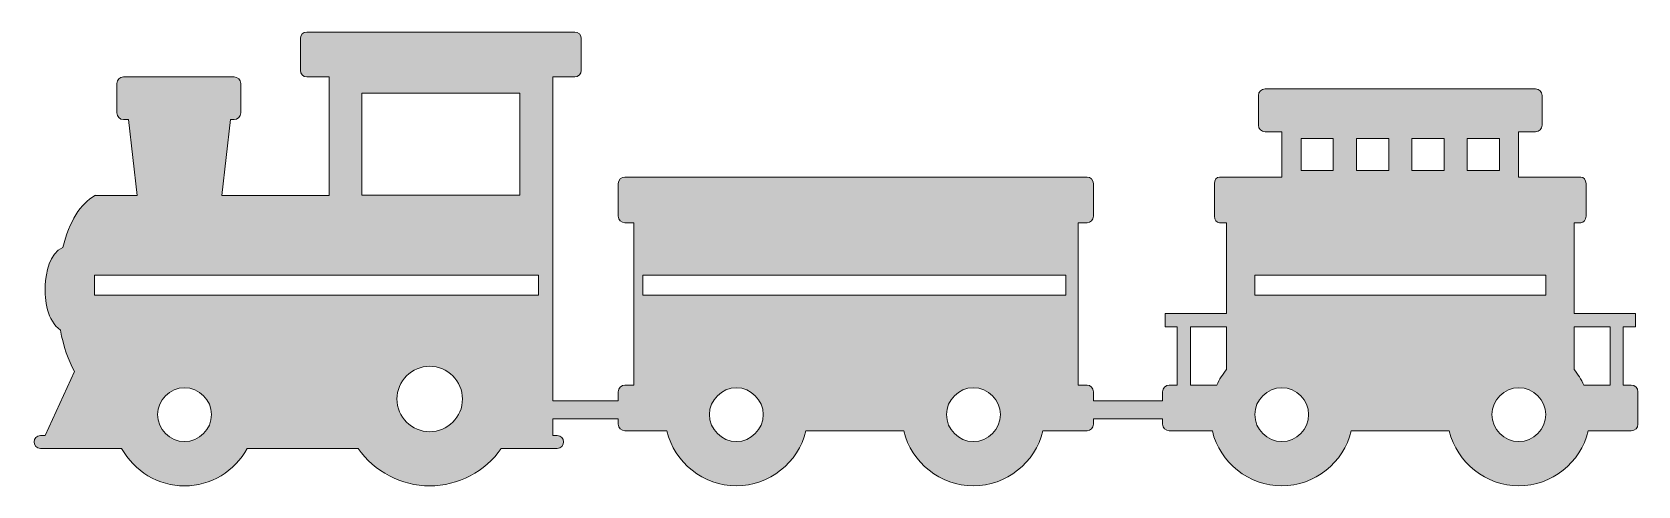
# Model space of a CAD drawing. Header units: inches. Extents: x 0 to 102, y 0 to 29.
import ezdxf

# ---------------------------------------------------------------- set-up
doc = ezdxf.new("R2010")
doc.units = ezdxf.units.IN
doc.header["$MEASUREMENT"] = 0
doc.layers.add('Layer 1', color=7, linetype='Continuous')

msp = doc.modelspace()

# ---------------------------------------------------------------- hatches: boundary and pattern name
at = {"layer": 'Layer 1', "true_color": 0xea321f}
h = msp.add_hatch(color=20, dxfattribs=at)
h.dxf.hatch_style = 2
edge = h.paths.add_edge_path()
edge.add_spline(control_points=[(20.52, 2.38), (21.54, 0.9), (23.26, 0), (25.05, 0), (26.85, 0), (28.57, 0.9), (29.59, 2.38), (29.59, 2.38), (33.13, 2.38), (33.13, 2.38), (33.66, 2.38), (33.66, 3.19), (33.13, 3.19), (33.13, 3.19), (32.85, 3.19), (32.85, 3.19), (32.85, 3.19), (32.85, 4.26), (32.85, 4.26), (32.85, 4.26), (37, 4.26), (37, 4.26), (37, 4.26), (37, 3.91), (37, 3.91), (37, 3.68), (37.19, 3.49), (37.42, 3.49), (37.42, 3.49), (40.08, 3.49), (40.08, 3.49), (40.55, 1.47), (42.4, 0), (44.48, 0), (46.55, 0), (48.41, 1.47), (48.88, 3.49), (48.88, 3.49), (55.09, 3.49), (55.09, 3.49), (55.56, 1.47), (57.42, 0), (59.49, 0), (61.57, 0), (63.42, 1.47), (63.89, 3.49), (63.89, 3.49), (66.69, 3.49), (66.69, 3.49), (66.92, 3.49), (67.1, 3.68), (67.1, 3.91), (67.1, 3.91), (67.1, 4.26), (67.1, 4.26), (67.1, 4.26), (71.48, 4.26), (71.48, 4.26), (71.48, 4.26), (71.48, 3.91), (71.48, 3.91), (71.48, 3.68), (71.67, 3.49), (71.9, 3.49), (71.9, 3.49), (74.63, 3.49), (74.63, 3.49), (75.1, 1.47), (76.95, 0), (79.03, 0), (81.1, 0), (82.96, 1.47), (83.43, 3.49), (83.43, 3.49), (89.64, 3.49), (89.64, 3.49), (90.11, 1.47), (91.97, 0), (94.04, 0), (96.12, 0), (97.97, 1.47), (98.44, 3.49), (98.44, 3.49), (101.17, 3.49), (101.17, 3.49), (101.4, 3.49), (101.59, 3.68), (101.59, 3.91), (101.59, 3.91), (101.59, 5.97), (101.59, 5.97), (101.59, 6.2), (101.4, 6.39), (101.17, 6.39), (101.17, 6.39), (100.66, 6.39), (100.66, 6.39), (100.66, 6.39), (100.66, 10.09), (100.66, 10.09), (100.66, 10.09), (101.43, 10.09), (101.43, 10.09), (101.43, 10.09), (101.43, 10.92), (101.43, 10.92), (101.43, 10.92), (97.54, 10.92), (97.54, 10.92), (97.54, 10.92), (97.54, 16.68), (97.54, 16.68), (97.54, 16.68), (97.98, 16.68), (97.98, 16.68), (98.16, 16.68), (98.3, 16.87), (98.3, 17.1), (98.3, 17.1), (98.3, 19.16), (98.3, 19.16), (98.3, 19.39), (98.16, 19.58), (97.98, 19.58), (97.98, 19.58), (94.03, 19.58), (94.03, 19.58), (94.03, 19.58), (94.03, 22.45), (94.03, 22.45), (94.03, 22.45), (95.1, 22.45), (95.1, 22.45), (95.33, 22.45), (95.52, 22.64), (95.52, 22.87), (95.52, 22.87), (95.52, 24.75), (95.52, 24.75), (95.52, 24.98), (95.33, 25.17), (95.1, 25.17), (95.1, 25.17), (77.97, 25.17), (77.97, 25.17), (77.74, 25.17), (77.55, 24.98), (77.55, 24.75), (77.55, 24.75), (77.55, 22.87), (77.55, 22.87), (77.55, 22.64), (77.74, 22.45), (77.97, 22.45), (77.97, 22.45), (79.04, 22.45), (79.04, 22.45), (79.04, 22.45), (79.04, 19.58), (79.04, 19.58), (79.04, 19.58), (75.09, 19.58), (75.09, 19.58), (74.91, 19.58), (74.76, 19.39), (74.76, 19.16), (74.76, 19.16), (74.76, 17.1), (74.76, 17.1), (74.76, 16.87), (74.91, 16.68), (75.09, 16.68), (75.09, 16.68), (75.53, 16.68), (75.53, 16.68), (75.53, 16.68), (75.53, 10.92), (75.53, 10.92), (75.53, 10.92), (71.64, 10.92), (71.64, 10.92), (71.64, 10.92), (71.64, 10.09), (71.64, 10.09), (71.64, 10.09), (72.4, 10.09), (72.4, 10.09), (72.4, 10.09), (72.4, 6.39), (72.4, 6.39), (72.4, 6.39), (71.9, 6.39), (71.9, 6.39), (71.67, 6.39), (71.48, 6.2), (71.48, 5.97), (71.48, 5.97), (71.48, 5.4), (71.48, 5.4), (71.48, 5.4), (67.1, 5.4), (67.1, 5.4), (67.1, 5.4), (67.1, 5.97), (67.1, 5.97), (67.1, 6.2), (66.92, 6.39), (66.69, 6.39), (66.69, 6.39), (66.13, 6.39), (66.13, 6.39), (66.13, 6.39), (66.13, 16.68), (66.13, 16.68), (66.13, 16.68), (66.69, 16.68), (66.69, 16.68), (66.92, 16.68), (67.1, 16.87), (67.1, 17.1), (67.1, 17.1), (67.1, 19.16), (67.1, 19.16), (67.1, 19.39), (66.92, 19.58), (66.69, 19.58), (66.69, 19.58), (37.42, 19.58), (37.42, 19.58), (37.19, 19.58), (37, 19.39), (37, 19.16), (37, 19.16), (37, 17.1), (37, 17.1), (37, 16.87), (37.19, 16.68), (37.42, 16.68), (37.42, 16.68), (37.98, 16.68), (37.98, 16.68), (37.98, 16.68), (37.98, 6.39), (37.98, 6.39), (37.98, 6.39), (37.42, 6.39), (37.42, 6.39), (37.19, 6.39), (37, 6.2), (37, 5.97), (37, 5.97), (37, 5.4), (37, 5.4), (37, 5.4), (32.85, 5.4), (32.85, 5.4), (32.85, 5.4), (32.85, 5.52), (32.85, 5.52), (32.85, 5.52), (32.85, 7.58), (32.85, 7.58), (32.85, 7.58), (32.85, 17.92), (32.85, 17.92), (32.85, 17.92), (32.85, 18.41), (32.85, 18.41), (32.85, 18.41), (32.85, 25.93), (32.85, 25.93), (32.85, 25.93), (34.24, 25.93), (34.24, 25.93), (34.47, 25.93), (34.65, 26.11), (34.65, 26.34), (34.65, 26.34), (34.65, 28.35), (34.65, 28.35), (34.65, 28.58), (34.47, 28.77), (34.24, 28.77), (34.24, 28.77), (17.27, 28.77), (17.27, 28.77), (17.04, 28.77), (16.86, 28.58), (16.86, 28.35), (16.86, 28.35), (16.86, 26.34), (16.86, 26.34), (16.86, 26.11), (17.04, 25.93), (17.27, 25.93), (17.27, 25.93), (18.68, 25.93), (18.68, 25.93), (18.68, 25.93), (18.68, 18.41), (18.68, 18.41), (18.68, 18.41), (11.88, 18.41), (11.88, 18.41), (11.88, 18.41), (12.44, 23.22), (12.44, 23.22), (12.44, 23.22), (12.66, 23.22), (12.66, 23.22), (12.89, 23.22), (13.08, 23.41), (13.08, 23.64), (13.08, 23.64), (13.08, 25.51), (13.08, 25.51), (13.08, 25.74), (12.89, 25.93), (12.66, 25.93), (12.66, 25.93), (5.66, 25.93), (5.66, 25.93), (5.43, 25.93), (5.24, 25.74), (5.24, 25.51), (5.24, 25.51), (5.24, 23.64), (5.24, 23.64), (5.24, 23.41), (5.43, 23.22), (5.66, 23.22), (5.66, 23.22), (5.98, 23.22), (5.98, 23.22), (5.98, 23.22), (6.53, 18.41), (6.53, 18.41), (6.53, 18.41), (3.9, 18.41), (3.9, 18.41), (3.9, 18.41), (3.9, 18.42), (3.9, 18.42), (3.89, 18.41), (3.89, 18.41), (3.88, 18.41), (3.88, 18.41), (3.82, 18.41), (3.82, 18.41), (3.82, 18.41), (3.82, 18.38), (3.82, 18.38), (2.95, 17.93), (2.22, 16.73), (1.81, 15.12), (0.98, 14.73), (0.73, 13.52), (0.7, 12.7), (0.65, 11.78), (0.82, 10.46), (1.66, 9.88), (1.85, 8.85), (2.16, 7.95), (2.56, 7.26), (2.56, 7.26), (0.7, 3.19), (0.7, 3.19), (0.7, 3.19), (0.4, 3.19), (0.4, 3.19), (-0.13, 3.19), (-0.13, 2.38), (0.4, 2.38), (0.4, 2.38), (5.54, 2.38), (5.54, 2.38), (6.32, 0.93), (7.87, 0), (9.52, 0), (11.17, 0), (12.72, 0.93), (13.5, 2.38), (13.5, 2.38), (20.52, 2.38), (20.52, 2.38)], knot_values=[0, 0, 0, 0, 1, 1, 1, 2, 2, 2, 3, 3, 3, 4, 4, 4, 5, 5, 5, 6, 6, 6, 7, 7, 7, 8, 8, 8, 9, 9, 9, 10, 10, 10, 11, 11, 11, 12, 12, 12, 13, 13, 13, 14, 14, 14, 15, 15, 15, 16, 16, 16, 17, 17, 17, 18, 18, 18, 19, 19, 19, 20, 20, 20, 21, 21, 21, 22, 22, 22, 23, 23, 23, 24, 24, 24, 25, 25, 25, 26, 26, 26, 27, 27, 27, 28, 28, 28, 29, 29, 29, 30, 30, 30, 31, 31, 31, 32, 32, 32, 33, 33, 33, 34, 34, 34, 35, 35, 35, 36, 36, 36, 37, 37, 37, 38, 38, 38, 39, 39, 39, 40, 40, 40, 41, 41, 41, 42, 42, 42, 43, 43, 43, 44, 44, 44, 45, 45, 45, 46, 46, 46, 47, 47, 47, 48, 48, 48, 49, 49, 49, 50, 50, 50, 51, 51, 51, 52, 52, 52, 53, 53, 53, 54, 54, 54, 55, 55, 55, 56, 56, 56, 57, 57, 57, 58, 58, 58, 59, 59, 59, 60, 60, 60, 61, 61, 61, 62, 62, 62, 63, 63, 63, 64, 64, 64, 65, 65, 65, 66, 66, 66, 67, 67, 67, 68, 68, 68, 69, 69, 69, 70, 70, 70, 71, 71, 71, 72, 72, 72, 73, 73, 73, 74, 74, 74, 75, 75, 75, 76, 76, 76, 77, 77, 77, 78, 78, 78, 79, 79, 79, 80, 80, 80, 81, 81, 81, 82, 82, 82, 83, 83, 83, 84, 84, 84, 85, 85, 85, 86, 86, 86, 87, 87, 87, 88, 88, 88, 89, 89, 89, 90, 90, 90, 91, 91, 91, 92, 92, 92, 93, 93, 93, 94, 94, 94, 95, 95, 95, 96, 96, 96, 97, 97, 97, 98, 98, 98, 99, 99, 99, 100, 100, 100, 101, 101, 101, 102, 102, 102, 103, 103, 103, 104, 104, 104, 105, 105, 105, 106, 106, 106, 107, 107, 107, 108, 108, 108, 109, 109, 109, 110, 110, 110, 111, 111, 111, 112, 112, 112, 113, 113, 113, 114, 114, 114, 115, 115, 115, 116, 116, 116, 117, 117, 117, 118, 118, 118, 119, 119, 119, 120, 120, 120, 121, 121, 121, 122, 122, 122, 123, 123, 123, 124, 124, 124, 125, 125, 125, 126, 126, 126, 127, 127, 127, 128, 128, 128, 128], degree=3, periodic=1)
edge = h.paths.add_edge_path()
edge.add_spline(control_points=[(99.83, 10.09), (99.83, 10.09), (99.83, 6.39), (99.83, 6.39), (99.83, 6.39), (98.16, 6.39), (98.16, 6.39), (97.99, 6.74), (97.79, 7.08), (97.54, 7.38), (97.54, 7.38), (97.54, 10.09), (97.54, 10.09), (97.54, 10.09), (99.83, 10.09), (99.83, 10.09)], knot_values=[0, 0, 0, 0, 1, 1, 1, 2, 2, 2, 3, 3, 3, 4, 4, 4, 5, 5, 5, 5], degree=3, periodic=1)
edge = h.paths.add_edge_path()
edge.add_spline(control_points=[(92.34, 4.52), (92.34, 5.45), (93.11, 6.22), (94.04, 6.22), (94.97, 6.22), (95.75, 5.45), (95.75, 4.52), (95.75, 3.59), (94.97, 2.81), (94.04, 2.81), (93.11, 2.81), (92.34, 3.59), (92.34, 4.52)], knot_values=[0, 0, 0, 0, 1, 1, 1, 2, 2, 2, 3, 3, 3, 4, 4, 4, 4], degree=3, periodic=1)
h.paths.add_polyline_path([(92.81, 22.03), (92.81, 20), (90.78, 20), (90.78, 22.03)])
h.paths.add_polyline_path([(89.31, 22.03), (89.31, 20), (87.27, 20), (87.27, 22.03)])
h.paths.add_polyline_path([(85.8, 22.03), (85.8, 20), (83.76, 20), (83.76, 22.03)])
h.paths.add_polyline_path([(82.29, 22.03), (82.29, 20), (80.26, 20), (80.26, 22.03)])
h.paths.add_polyline_path([(95.75, 13.35), (95.75, 12.1), (77.32, 12.1), (77.32, 13.35)])
edge = h.paths.add_edge_path()
edge.add_spline(control_points=[(80.73, 4.52), (80.73, 3.59), (79.96, 2.81), (79.03, 2.81), (78.1, 2.81), (77.32, 3.59), (77.32, 4.52), (77.32, 5.45), (78.1, 6.22), (79.03, 6.22), (79.96, 6.22), (80.73, 5.45), (80.73, 4.52)], knot_values=[0, 0, 0, 0, 1, 1, 1, 2, 2, 2, 3, 3, 3, 4, 4, 4, 4], degree=3, periodic=1)
edge = h.paths.add_edge_path()
edge.add_spline(control_points=[(75.53, 10.09), (75.53, 10.09), (75.53, 7.38), (75.53, 7.38), (75.28, 7.08), (75.07, 6.74), (74.91, 6.39), (74.91, 6.39), (73.24, 6.39), (73.24, 6.39), (73.24, 6.39), (73.24, 10.09), (73.24, 10.09), (73.24, 10.09), (75.53, 10.09), (75.53, 10.09)], knot_values=[0, 0, 0, 0, 1, 1, 1, 2, 2, 2, 3, 3, 3, 4, 4, 4, 5, 5, 5, 5], degree=3, periodic=1)
edge = h.paths.add_edge_path()
edge.add_spline(control_points=[(42.77, 4.52), (42.77, 5.45), (43.55, 6.22), (44.48, 6.22), (45.41, 6.22), (46.18, 5.45), (46.18, 4.52), (46.18, 3.59), (45.41, 2.81), (44.48, 2.81), (43.55, 2.81), (42.77, 3.59), (42.77, 4.52)], knot_values=[0, 0, 0, 0, 1, 1, 1, 2, 2, 2, 3, 3, 3, 4, 4, 4, 4], degree=3, periodic=1)
edge = h.paths.add_edge_path()
edge.add_spline(control_points=[(57.79, 4.52), (57.79, 5.45), (58.56, 6.22), (59.49, 6.22), (60.42, 6.22), (61.2, 5.45), (61.2, 4.52), (61.2, 3.59), (60.42, 2.81), (59.49, 2.81), (58.56, 2.81), (57.79, 3.59), (57.79, 4.52)], knot_values=[0, 0, 0, 0, 1, 1, 1, 2, 2, 2, 3, 3, 3, 4, 4, 4, 4], degree=3, periodic=1)
h.paths.add_polyline_path([(65.34, 13.35), (65.34, 12.1), (38.55, 12.1), (38.55, 13.35)])
edge = h.paths.add_edge_path()
edge.add_spline(control_points=[(22.98, 5.51), (22.98, 6.64), (23.92, 7.58), (25.05, 7.58), (26.19, 7.58), (27.13, 6.64), (27.13, 5.51), (27.13, 4.37), (26.19, 3.43), (25.05, 3.43), (23.92, 3.43), (22.98, 4.37), (22.98, 5.51)], knot_values=[0, 0, 0, 0, 1, 1, 1, 2, 2, 2, 3, 3, 3, 4, 4, 4, 4], degree=3, periodic=1)
h.paths.add_polyline_path([(30.76, 24.89), (30.76, 18.42), (20.75, 18.42), (20.75, 24.89)])
h.paths.add_polyline_path([(3.82, 13.35), (31.95, 13.35), (31.95, 12.1), (3.82, 12.1)])
edge = h.paths.add_edge_path()
edge.add_spline(control_points=[(7.82, 4.52), (7.82, 5.45), (8.59, 6.22), (9.52, 6.22), (10.45, 6.22), (11.23, 5.45), (11.23, 4.52), (11.23, 3.59), (10.45, 2.81), (9.52, 2.81), (8.59, 2.81), (7.82, 3.59), (7.82, 4.52)], knot_values=[0, 0, 0, 0, 1, 1, 1, 2, 2, 2, 3, 3, 3, 4, 4, 4, 4], degree=3, periodic=1)

# ---------------------------------------------------------------- linework, layer by layer
at = {"layer": 'Layer 1', "lineweight": 0}
for points in [[(30.76, 24.89), (30.76, 18.42), (20.75, 18.42), (20.75, 24.89), (30.76, 24.89)], [(82.29, 22.03), (82.29, 20), (80.26, 20), (80.26, 22.03), (82.29, 22.03)], [(85.8, 22.03), (85.8, 20), (83.76, 20), (83.76, 22.03), (85.8, 22.03)], [(89.31, 22.03), (89.31, 20), (87.27, 20), (87.27, 22.03), (89.31, 22.03)], [(92.81, 22.03), (92.81, 20), (90.78, 20), (90.78, 22.03), (92.81, 22.03)], [(3.82, 13.35), (31.95, 13.35), (31.95, 12.1), (3.82, 12.1), (3.82, 13.35)], [(65.34, 13.35), (65.34, 12.1), (38.55, 12.1), (38.55, 13.35), (65.34, 13.35)], [(95.75, 13.35), (95.75, 12.1), (77.32, 12.1), (77.32, 13.35), (95.75, 13.35)]]:
    msp.add_lwpolyline(points, dxfattribs=at)
for points, knots in [([(20.52, 2.38), (21.54, 0.9), (23.26, 0), (25.05, 0), (26.85, 0), (28.57, 0.9), (29.59, 2.38), (29.59, 2.38), (33.13, 2.38), (33.13, 2.38), (33.66, 2.38), (33.66, 3.19), (33.13, 3.19), (33.13, 3.19), (32.85, 3.19), (32.85, 3.19), (32.85, 3.19), (32.85, 4.26), (32.85, 4.26), (32.85, 4.26), (37, 4.26), (37, 4.26), (37, 4.26), (37, 3.91), (37, 3.91), (37, 3.68), (37.19, 3.49), (37.42, 3.49), (37.42, 3.49), (40.08, 3.49), (40.08, 3.49), (40.55, 1.47), (42.4, 0), (44.48, 0), (46.55, 0), (48.41, 1.47), (48.88, 3.49), (48.88, 3.49), (55.09, 3.49), (55.09, 3.49), (55.56, 1.47), (57.42, 0), (59.49, 0), (61.57, 0), (63.42, 1.47), (63.89, 3.49), (63.89, 3.49), (66.69, 3.49), (66.69, 3.49), (66.92, 3.49), (67.1, 3.68), (67.1, 3.91), (67.1, 3.91), (67.1, 4.26), (67.1, 4.26), (67.1, 4.26), (71.48, 4.26), (71.48, 4.26), (71.48, 4.26), (71.48, 3.91), (71.48, 3.91), (71.48, 3.68), (71.67, 3.49), (71.9, 3.49), (71.9, 3.49), (74.63, 3.49), (74.63, 3.49), (75.1, 1.47), (76.95, 0), (79.03, 0), (81.1, 0), (82.96, 1.47), (83.43, 3.49), (83.43, 3.49), (89.64, 3.49), (89.64, 3.49), (90.11, 1.47), (91.97, 0), (94.04, 0), (96.12, 0), (97.97, 1.47), (98.44, 3.49), (98.44, 3.49), (101.17, 3.49), (101.17, 3.49), (101.4, 3.49), (101.59, 3.68), (101.59, 3.91), (101.59, 3.91), (101.59, 5.97), (101.59, 5.97), (101.59, 6.2), (101.4, 6.39), (101.17, 6.39), (101.17, 6.39), (100.66, 6.39), (100.66, 6.39), (100.66, 6.39), (100.66, 10.09), (100.66, 10.09), (100.66, 10.09), (101.43, 10.09), (101.43, 10.09), (101.43, 10.09), (101.43, 10.92), (101.43, 10.92), (101.43, 10.92), (97.54, 10.92), (97.54, 10.92), (97.54, 10.92), (97.54, 16.68), (97.54, 16.68), (97.54, 16.68), (97.98, 16.68), (97.98, 16.68), (98.16, 16.68), (98.3, 16.87), (98.3, 17.1), (98.3, 17.1), (98.3, 19.16), (98.3, 19.16), (98.3, 19.39), (98.16, 19.58), (97.98, 19.58), (97.98, 19.58), (94.03, 19.58), (94.03, 19.58), (94.03, 19.58), (94.03, 22.45), (94.03, 22.45), (94.03, 22.45), (95.1, 22.45), (95.1, 22.45), (95.33, 22.45), (95.52, 22.64), (95.52, 22.87), (95.52, 22.87), (95.52, 24.75), (95.52, 24.75), (95.52, 24.98), (95.33, 25.17), (95.1, 25.17), (95.1, 25.17), (77.97, 25.17), (77.97, 25.17), (77.74, 25.17), (77.55, 24.98), (77.55, 24.75), (77.55, 24.75), (77.55, 22.87), (77.55, 22.87), (77.55, 22.64), (77.74, 22.45), (77.97, 22.45), (77.97, 22.45), (79.04, 22.45), (79.04, 22.45), (79.04, 22.45), (79.04, 19.58), (79.04, 19.58), (79.04, 19.58), (75.09, 19.58), (75.09, 19.58), (74.91, 19.58), (74.76, 19.39), (74.76, 19.16), (74.76, 19.16), (74.76, 17.1), (74.76, 17.1), (74.76, 16.87), (74.91, 16.68), (75.09, 16.68), (75.09, 16.68), (75.53, 16.68), (75.53, 16.68), (75.53, 16.68), (75.53, 10.92), (75.53, 10.92), (75.53, 10.92), (71.64, 10.92), (71.64, 10.92), (71.64, 10.92), (71.64, 10.09), (71.64, 10.09), (71.64, 10.09), (72.4, 10.09), (72.4, 10.09), (72.4, 10.09), (72.4, 6.39), (72.4, 6.39), (72.4, 6.39), (71.9, 6.39), (71.9, 6.39), (71.67, 6.39), (71.48, 6.2), (71.48, 5.97), (71.48, 5.97), (71.48, 5.4), (71.48, 5.4), (71.48, 5.4), (67.1, 5.4), (67.1, 5.4), (67.1, 5.4), (67.1, 5.97), (67.1, 5.97), (67.1, 6.2), (66.92, 6.39), (66.69, 6.39), (66.69, 6.39), (66.13, 6.39), (66.13, 6.39), (66.13, 6.39), (66.13, 16.68), (66.13, 16.68), (66.13, 16.68), (66.69, 16.68), (66.69, 16.68), (66.92, 16.68), (67.1, 16.87), (67.1, 17.1), (67.1, 17.1), (67.1, 19.16), (67.1, 19.16), (67.1, 19.39), (66.92, 19.58), (66.69, 19.58), (66.69, 19.58), (37.42, 19.58), (37.42, 19.58), (37.19, 19.58), (37, 19.39), (37, 19.16), (37, 19.16), (37, 17.1), (37, 17.1), (37, 16.87), (37.19, 16.68), (37.42, 16.68), (37.42, 16.68), (37.98, 16.68), (37.98, 16.68), (37.98, 16.68), (37.98, 6.39), (37.98, 6.39), (37.98, 6.39), (37.42, 6.39), (37.42, 6.39), (37.19, 6.39), (37, 6.2), (37, 5.97), (37, 5.97), (37, 5.4), (37, 5.4), (37, 5.4), (32.85, 5.4), (32.85, 5.4), (32.85, 5.4), (32.85, 5.52), (32.85, 5.52), (32.85, 5.52), (32.85, 7.58), (32.85, 7.58), (32.85, 7.58), (32.85, 17.92), (32.85, 17.92), (32.85, 17.92), (32.85, 18.41), (32.85, 18.41), (32.85, 18.41), (32.85, 25.93), (32.85, 25.93), (32.85, 25.93), (34.24, 25.93), (34.24, 25.93), (34.47, 25.93), (34.65, 26.11), (34.65, 26.34), (34.65, 26.34), (34.65, 28.35), (34.65, 28.35), (34.65, 28.58), (34.47, 28.77), (34.24, 28.77), (34.24, 28.77), (17.27, 28.77), (17.27, 28.77), (17.04, 28.77), (16.86, 28.58), (16.86, 28.35), (16.86, 28.35), (16.86, 26.34), (16.86, 26.34), (16.86, 26.11), (17.04, 25.93), (17.27, 25.93), (17.27, 25.93), (18.68, 25.93), (18.68, 25.93), (18.68, 25.93), (18.68, 18.41), (18.68, 18.41), (18.68, 18.41), (11.88, 18.41), (11.88, 18.41), (11.88, 18.41), (12.44, 23.22), (12.44, 23.22), (12.44, 23.22), (12.66, 23.22), (12.66, 23.22), (12.89, 23.22), (13.08, 23.41), (13.08, 23.64), (13.08, 23.64), (13.08, 25.51), (13.08, 25.51), (13.08, 25.74), (12.89, 25.93), (12.66, 25.93), (12.66, 25.93), (5.66, 25.93), (5.66, 25.93), (5.43, 25.93), (5.24, 25.74), (5.24, 25.51), (5.24, 25.51), (5.24, 23.64), (5.24, 23.64), (5.24, 23.41), (5.43, 23.22), (5.66, 23.22), (5.66, 23.22), (5.98, 23.22), (5.98, 23.22), (5.98, 23.22), (6.53, 18.41), (6.53, 18.41), (6.53, 18.41), (3.9, 18.41), (3.9, 18.41), (3.9, 18.41), (3.9, 18.42), (3.9, 18.42), (3.89, 18.41), (3.89, 18.41), (3.88, 18.41), (3.88, 18.41), (3.82, 18.41), (3.82, 18.41), (3.82, 18.41), (3.82, 18.38), (3.82, 18.38), (2.95, 17.93), (2.22, 16.73), (1.81, 15.12), (0.98, 14.73), (0.73, 13.52), (0.7, 12.7), (0.65, 11.78), (0.82, 10.46), (1.66, 9.88), (1.85, 8.85), (2.16, 7.95), (2.56, 7.26), (2.56, 7.26), (0.7, 3.19), (0.7, 3.19), (0.7, 3.19), (0.4, 3.19), (0.4, 3.19), (-0.13, 3.19), (-0.13, 2.38), (0.4, 2.38), (0.4, 2.38), (5.54, 2.38), (5.54, 2.38), (6.32, 0.93), (7.87, 0), (9.52, 0), (11.17, 0), (12.72, 0.93), (13.5, 2.38), (13.5, 2.38), (20.52, 2.38), (20.52, 2.38)], [0, 0, 0, 0, 1, 1, 1, 2, 2, 2, 3, 3, 3, 4, 4, 4, 5, 5, 5, 6, 6, 6, 7, 7, 7, 8, 8, 8, 9, 9, 9, 10, 10, 10, 11, 11, 11, 12, 12, 12, 13, 13, 13, 14, 14, 14, 15, 15, 15, 16, 16, 16, 17, 17, 17, 18, 18, 18, 19, 19, 19, 20, 20, 20, 21, 21, 21, 22, 22, 22, 23, 23, 23, 24, 24, 24, 25, 25, 25, 26, 26, 26, 27, 27, 27, 28, 28, 28, 29, 29, 29, 30, 30, 30, 31, 31, 31, 32, 32, 32, 33, 33, 33, 34, 34, 34, 35, 35, 35, 36, 36, 36, 37, 37, 37, 38, 38, 38, 39, 39, 39, 40, 40, 40, 41, 41, 41, 42, 42, 42, 43, 43, 43, 44, 44, 44, 45, 45, 45, 46, 46, 46, 47, 47, 47, 48, 48, 48, 49, 49, 49, 50, 50, 50, 51, 51, 51, 52, 52, 52, 53, 53, 53, 54, 54, 54, 55, 55, 55, 56, 56, 56, 57, 57, 57, 58, 58, 58, 59, 59, 59, 60, 60, 60, 61, 61, 61, 62, 62, 62, 63, 63, 63, 64, 64, 64, 65, 65, 65, 66, 66, 66, 67, 67, 67, 68, 68, 68, 69, 69, 69, 70, 70, 70, 71, 71, 71, 72, 72, 72, 73, 73, 73, 74, 74, 74, 75, 75, 75, 76, 76, 76, 77, 77, 77, 78, 78, 78, 79, 79, 79, 80, 80, 80, 81, 81, 81, 82, 82, 82, 83, 83, 83, 84, 84, 84, 85, 85, 85, 86, 86, 86, 87, 87, 87, 88, 88, 88, 89, 89, 89, 90, 90, 90, 91, 91, 91, 92, 92, 92, 93, 93, 93, 94, 94, 94, 95, 95, 95, 96, 96, 96, 97, 97, 97, 98, 98, 98, 99, 99, 99, 100, 100, 100, 101, 101, 101, 102, 102, 102, 103, 103, 103, 104, 104, 104, 105, 105, 105, 106, 106, 106, 107, 107, 107, 108, 108, 108, 109, 109, 109, 110, 110, 110, 111, 111, 111, 112, 112, 112, 113, 113, 113, 114, 114, 114, 115, 115, 115, 116, 116, 116, 117, 117, 117, 118, 118, 118, 119, 119, 119, 120, 120, 120, 121, 121, 121, 122, 122, 122, 123, 123, 123, 124, 124, 124, 125, 125, 125, 126, 126, 126, 127, 127, 127, 128, 128, 128, 128]), ([(75.53, 10.09), (75.53, 10.09), (75.53, 7.38), (75.53, 7.38), (75.28, 7.08), (75.07, 6.74), (74.91, 6.39), (74.91, 6.39), (73.24, 6.39), (73.24, 6.39), (73.24, 6.39), (73.24, 10.09), (73.24, 10.09), (73.24, 10.09), (75.53, 10.09), (75.53, 10.09)], [0, 0, 0, 0, 1, 1, 1, 2, 2, 2, 3, 3, 3, 4, 4, 4, 5, 5, 5, 5]), ([(99.83, 10.09), (99.83, 10.09), (99.83, 6.39), (99.83, 6.39), (99.83, 6.39), (98.16, 6.39), (98.16, 6.39), (97.99, 6.74), (97.79, 7.08), (97.54, 7.38), (97.54, 7.38), (97.54, 10.09), (97.54, 10.09), (97.54, 10.09), (99.83, 10.09), (99.83, 10.09)], [0, 0, 0, 0, 1, 1, 1, 2, 2, 2, 3, 3, 3, 4, 4, 4, 5, 5, 5, 5]), ([(22.98, 5.51), (22.98, 6.64), (23.92, 7.58), (25.05, 7.58), (26.19, 7.58), (27.13, 6.64), (27.13, 5.51), (27.13, 4.37), (26.19, 3.43), (25.05, 3.43), (23.92, 3.43), (22.98, 4.37), (22.98, 5.51)], [0, 0, 0, 0, 1, 1, 1, 2, 2, 2, 3, 3, 3, 4, 4, 4, 4]), ([(7.82, 4.52), (7.82, 5.45), (8.59, 6.22), (9.52, 6.22), (10.45, 6.22), (11.23, 5.45), (11.23, 4.52), (11.23, 3.59), (10.45, 2.81), (9.52, 2.81), (8.59, 2.81), (7.82, 3.59), (7.82, 4.52)], [0, 0, 0, 0, 1, 1, 1, 2, 2, 2, 3, 3, 3, 4, 4, 4, 4]), ([(42.77, 4.52), (42.77, 5.45), (43.55, 6.22), (44.48, 6.22), (45.41, 6.22), (46.18, 5.45), (46.18, 4.52), (46.18, 3.59), (45.41, 2.81), (44.48, 2.81), (43.55, 2.81), (42.77, 3.59), (42.77, 4.52)], [0, 0, 0, 0, 1, 1, 1, 2, 2, 2, 3, 3, 3, 4, 4, 4, 4]), ([(57.79, 4.52), (57.79, 5.45), (58.56, 6.22), (59.49, 6.22), (60.42, 6.22), (61.2, 5.45), (61.2, 4.52), (61.2, 3.59), (60.42, 2.81), (59.49, 2.81), (58.56, 2.81), (57.79, 3.59), (57.79, 4.52)], [0, 0, 0, 0, 1, 1, 1, 2, 2, 2, 3, 3, 3, 4, 4, 4, 4]), ([(80.73, 4.52), (80.73, 3.59), (79.96, 2.81), (79.03, 2.81), (78.1, 2.81), (77.32, 3.59), (77.32, 4.52), (77.32, 5.45), (78.1, 6.22), (79.03, 6.22), (79.96, 6.22), (80.73, 5.45), (80.73, 4.52)], [0, 0, 0, 0, 1, 1, 1, 2, 2, 2, 3, 3, 3, 4, 4, 4, 4]), ([(92.34, 4.52), (92.34, 5.45), (93.11, 6.22), (94.04, 6.22), (94.97, 6.22), (95.75, 5.45), (95.75, 4.52), (95.75, 3.59), (94.97, 2.81), (94.04, 2.81), (93.11, 2.81), (92.34, 3.59), (92.34, 4.52)], [0, 0, 0, 0, 1, 1, 1, 2, 2, 2, 3, 3, 3, 4, 4, 4, 4])]:
    msp.add_open_spline(points, degree=3, knots=knots, dxfattribs=at)

doc.saveas('drawing.dxf')
